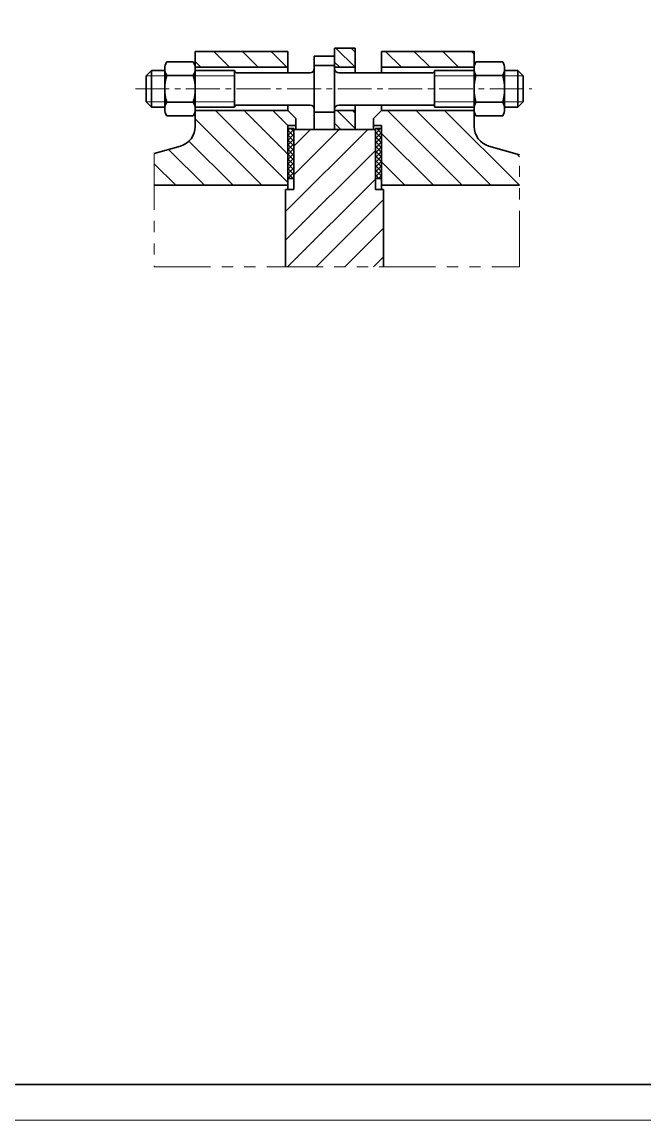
# Model space of a CAD drawing. Header units: millimetres. Extents: x 5765 to 6606, y -201 to 393.
# Drawn here: x 6236.4 to 6411.9, y -200.6 to 109.4 of the extents above; entities that cross this region are included whole.
import ezdxf

# ---------------------------------------------------------------- set-up
doc = ezdxf.new("R2010")
doc.units = ezdxf.units.MM
doc.linetypes.add('CENTER2', pattern=[28.575, 19.05, -3.175, 3.175, -3.175])
doc.linetypes.add('PHANTOM2', pattern=[31.75, 15.875, -3.175, 3.175, -3.175, 3.175, -3.175])
for name, color, linetype, lineweight in [('1粗实线', 7, 'Continuous', 35), ('2细实线', 3, 'Continuous', 13), ('3中心线', 1, 'CENTER2', 13), ('5双点划线', 2, 'PHANTOM2', 13), ('6剖面线', 6, 'Continuous', 13), ('9图表', 4, 'Continuous', 13)]:
    doc.layers.add(name, color=color, linetype=linetype, lineweight=lineweight)
pattern_1 = [(135, (5600.241, 1518.7714), (-4.041115, -4.041115), [])]
pattern_2 = [(45, (5600.241, 1518.7714), (-0.6735192, 0.6735192), []), (135, (5600.241, 1518.7714), (-0.6735192, -0.6735192), [])]

# ---------------------------------------------------------------- blocks, each defined once
blk = doc.blocks.new('A1')
at = {"layer": '1粗实线'}
blk.add_lwpolyline([(-816, 10), (-10, 10), (-10, 584), (-816, 584)], close=True, dxfattribs=at)
at = {"layer": '9图表'}
blk.add_lwpolyline([(-841, 0), (0, 0), (0, 594), (-841, 594)], close=True, dxfattribs=at)

msp = doc.modelspace()

# ---------------------------------------------------------------- hatches: boundary and pattern name
at = {"layer": '6剖面线', "ltscale": 0.5}
h = msp.add_hatch(dxfattribs=at)
h.set_pattern_fill('ANSI31', color=256, scale=1.8, angle=90, style=0)
h.set_pattern_definition(pattern_1)
h.paths.add_polyline_path([(6311.382, 96.651), (6311.382, 101.106), (6285.27, 101.106), (6285.27, 96.651)])
edge = h.paths.add_edge_path()
edge.add_line((6311.382, 80.216), (6313.686, 80.216))
edge.add_line((6313.686, 80.216), (6313.686, 82.136))
edge.add_line((6313.686, 82.136), (6311.382, 84.44))
edge.add_line((6311.382, 84.44), (6285.27, 84.44))
edge.add_line((6285.27, 84.44), (6285.27, 79.953))
edge.add_arc((6279.51, 79.953), 5.76, 285.9454, 360, ccw=False)
edge.add_line((6281.093, 74.414), (6273.743, 72.315))
edge.add_line((6273.743, 72.315), (6273.743, 63.32))
edge.add_line((6273.743, 63.32), (6311.382, 63.32))
edge.add_line((6311.382, 63.32), (6311.382, 80.216))
h = msp.add_hatch(dxfattribs=at)
h.set_pattern_fill('ANSI31', color=256, scale=0.96, angle=90, style=0)
h.set_pattern_definition([(135, (-8214.8007, -2505.4348), (-2.1552615, -2.1552615), [])])
h.paths.add_polyline_path([(6330.39, 102.066), (6324.63, 102.066), (6324.63, 96.651), (6330.39, 96.651)])
h.paths.add_polyline_path([(6330.39, 84.44), (6324.63, 84.44), (6324.63, 79.064), (6330.39, 79.064)])
h = msp.add_hatch(dxfattribs=at)
h.set_pattern_fill('ANSI31', color=256, scale=1.8, angle=90, style=0)
h.set_pattern_definition(pattern_1)
h.paths.add_polyline_path([(6368.168, 74.414, -0.3348603), (6363.99, 79.953), (6363.99, 84.44), (6337.878, 84.44), (6335.574, 82.136), (6335.574, 80.216), (6337.878, 80.216), (6337.878, 63.32), (6376.835, 63.32), (6376.835, 71.938)])
h.paths.add_polyline_path([(6337.878, 101.106), (6337.878, 96.651), (6363.99, 96.651), (6363.99, 101.106)])
at = {"layer": '6剖面线'}
h = msp.add_hatch(dxfattribs=at)
h.set_pattern_fill('ANSI31', color=256, scale=1.8, angle=180, style=0)
h.set_pattern_definition([(225, (6312.3364, 57.417), (4.0411, -4.0411), [])])
h.paths.add_polyline_path([(6313.11, 79.064), (6313.11, 62.144), (6311.958, 62.144), (6313.11, 40.28), (6338.454, 40.28), (6338.454, 62.144), (6336.15, 62.144), (6336.15, 79.064)])
h.paths.add_polyline_path([(6311.958, 62.144), (6310.806, 62.144), (6310.806, 40.28), (6313.11, 40.28)])
at = {"layer": '6剖面线', "ltscale": 0.5}
h = msp.add_hatch(dxfattribs=at)
h.set_pattern_fill('ANSI37', color=256, scale=0.3, style=0)
h.set_pattern_definition(pattern_2)
h.paths.add_polyline_path([(6311.382, 65.24), (6313.11, 65.24), (6313.11, 79.32), (6311.382, 79.32)])
h = msp.add_hatch(dxfattribs=at)
h.set_pattern_fill('ANSI37', color=256, scale=0.3, style=0)
h.set_pattern_definition(pattern_2)
h.paths.add_polyline_path([(6337.878, 79.32), (6336.15, 79.32), (6336.15, 65.24), (6337.878, 65.24)])

# ---------------------------------------------------------------- linework, layer by layer
at = {"layer": '1粗实线'}
for p, q in [((6285.27, 101.106), (6311.382, 101.106)), ((6285.27, 101.106), (6285.27, 79.953)), ((6311.382, 101.106), (6311.382, 95.115)), ((6318.87, 99.762), (6324.63, 99.762)), ((6318.87, 99.762), (6318.87, 79.064)), ((6330.39, 102.066), (6324.63, 102.066)), ((6324.63, 102.066), (6324.63, 79.064)), ((6330.39, 95.115), (6330.39, 102.066)), ((6363.99, 101.106), (6337.878, 101.106)), ((6337.878, 101.106), (6337.878, 95.115)), ((6363.99, 101.106), (6363.99, 79.953)), ((6276.707, 84.843), (6276.707, 96.248)), ((6284.737, 98.149), (6277.24, 98.149)), ((6285.27, 96.651), (6311.382, 96.651)), ((6285.27, 84.843), (6285.27, 96.248)), ((6318.87, 97.161), (6324.63, 97.161)), ((6324.63, 96.651), (6330.39, 96.651)), ((6324.63, 96.267), (6324.63, 96.306)), ((6363.99, 96.651), (6337.878, 96.651)), ((6363.99, 84.843), (6363.99, 96.248)), ((6372.082, 98.149), (6364.462, 98.149)), ((6372.554, 84.843), (6372.554, 96.248)), ((6272.982, 95.73), (6271.446, 94.194)), ((6271.446, 94.194), (6271.446, 86.898)), ((6276.707, 95.73), (6272.982, 95.73)), ((6272.982, 95.73), (6272.982, 85.362)), ((6284.737, 94.347), (6277.24, 94.347)), ((6296.406, 95.73), (6285.27, 95.73)), ((6296.406, 95.73), (6296.406, 85.362)), ((6296.406, 95.73), (6296.406, 95.691)), ((6296.982, 95.115), (6317.718, 95.115)), ((6325.782, 95.115), (6352.278, 95.115)), ((6352.854, 95.73), (6363.99, 95.73)), ((6352.854, 95.73), (6352.854, 85.362)), ((6352.854, 95.73), (6352.854, 95.691)), ((6372.082, 94.347), (6364.462, 94.347)), ((6372.554, 95.73), (6376.278, 95.73)), ((6376.278, 95.73), (6377.814, 94.194)), ((6376.278, 95.73), (6376.278, 85.362)), ((6377.814, 94.194), (6377.814, 86.898)), ((6272.982, 85.362), (6271.446, 86.898)), ((6376.278, 85.362), (6377.814, 86.898)), ((6276.707, 85.362), (6272.982, 85.362)), ((6284.737, 86.744), (6277.24, 86.744)), ((6296.406, 85.362), (6285.27, 85.362)), ((6311.382, 84.44), (6285.27, 84.44)), ((6296.982, 85.976), (6317.718, 85.976)), ((6311.382, 85.976), (6311.382, 84.44)), ((6311.382, 84.44), (6313.686, 82.136)), ((6318.87, 83.93), (6324.63, 83.93)), ((6324.63, 84.44), (6330.39, 84.44)), ((6325.782, 85.976), (6352.278, 85.976)), ((6330.39, 79.064), (6330.39, 85.976)), ((6337.878, 84.44), (6335.574, 82.136)), ((6337.878, 85.976), (6337.878, 84.44)), ((6337.878, 84.44), (6363.99, 84.44)), ((6352.854, 85.362), (6363.99, 85.362)), ((6372.082, 86.744), (6364.462, 86.744)), ((6372.554, 85.362), (6376.278, 85.362)), ((6284.737, 82.942), (6277.24, 82.942)), ((6313.686, 82.136), (6313.686, 79.064)), ((6335.574, 82.136), (6335.574, 79.064)), ((6372.082, 82.942), (6364.462, 82.942)), ((6311.382, 80.216), (6313.686, 80.216)), ((6311.382, 80.216), (6311.382, 62.144)), ((6311.382, 79.32), (6313.11, 79.32)), ((6313.11, 79.32), (6313.11, 62.144)), ((6313.11, 79.256), (6313.11, 65.24)), ((6313.11, 79.064), (6336.15, 79.064)), ((6337.878, 80.216), (6335.574, 80.216)), ((6337.878, 79.32), (6336.15, 79.32)), ((6336.15, 79.32), (6336.15, 65.24)), ((6336.15, 79.256), (6336.15, 62.144)), ((6337.878, 80.216), (6337.878, 62.144)), ((6273.743, 72.315), (6281.093, 74.414)), ((6376.835, 71.938), (6368.168, 74.414)), ((6313.11, 65.24), (6311.382, 65.24)), ((6336.15, 65.24), (6337.878, 65.24)), ((6273.743, 63.32), (6311.382, 63.32)), ((6313.11, 62.144), (6310.806, 62.144)), ((6310.806, 62.144), (6310.806, 40.28)), ((6336.15, 62.144), (6338.454, 62.144)), ((6337.878, 63.32), (6376.835, 63.32)), ((6338.454, 62.144), (6338.454, 40.28))]:
    msp.add_line(p, q, dxfattribs=at)
for centre, radius, start, end in [((6280.363, 96.248), 3.656, 148.67241, 211.32759), ((6281.615, 96.248), 3.656, 328.67241, 31.32759), ((6317.718, 96.267), 1.152, 270, 0), ((6325.782, 96.267), 1.152, 180, 270), ((6368.055, 96.248), 4.065, 152.12072, 207.87928), ((6368.489, 96.248), 4.065, 332.12072, 27.87928), ((6290.531, 90.546), 13.824, 164.03799, 195.96201), ((6271.446, 90.546), 13.824, 344.03799, 15.96201), ((6296.982, 95.691), 0.576, 180, 270), ((6352.278, 95.691), 0.576, 270, 0), ((6379.542, 90.546), 15.552, 165.851, 194.149), ((6357.002, 90.546), 15.552, 345.851, 14.149), ((6280.363, 84.843), 3.656, 148.67241, 211.32759), ((6281.615, 84.843), 3.656, 328.67241, 31.32759), ((6296.982, 85.4), 0.576, 90, 180), ((6317.718, 84.824), 1.152, 0, 90), ((6325.782, 84.824), 1.152, 90, 180), ((6352.278, 85.4), 0.576, 0, 90), ((6368.055, 84.843), 4.065, 152.12072, 207.87928), ((6368.489, 84.843), 4.065, 332.12072, 27.87928), ((6279.51, 79.953), 5.76, 285.9454, 0), ((6369.75, 79.953), 5.76, 180, 254.0546)]:
    msp.add_arc(centre, radius, start, end, dxfattribs=at)
at = {"layer": '2细实线'}
for p, q in [((6271.446, 94.194), (6276.707, 94.194)), ((6285.27, 94.194), (6296.406, 94.194)), ((6363.99, 94.194), (6352.854, 94.194)), ((6377.814, 94.194), (6372.554, 94.194)), ((6271.446, 86.898), (6276.707, 86.898)), ((6285.27, 86.898), (6296.406, 86.898)), ((6363.99, 86.898), (6352.854, 86.898)), ((6377.814, 86.898), (6372.554, 86.898))]:
    msp.add_line(p, q, dxfattribs=at)
at = {"layer": '3中心线', "ltscale": 0.5}
msp.add_line((6268.4, 90.546), (6380.234, 90.546), dxfattribs=at)
at = {"layer": '5双点划线'}
for p, q in [((6273.743, 72.315), (6273.743, 40.28)), ((6376.835, 40.28), (6376.835, 71.938)), ((6273.743, 40.28), (6376.835, 40.28))]:
    msp.add_line(p, q, dxfattribs=at)

# ---------------------------------------------------------------- block references
at = {"layer": '2细实线'}
msp.add_blockref('A1', (6606.028, -200.559), dxfattribs=at)

doc.saveas('drawing.dxf')
